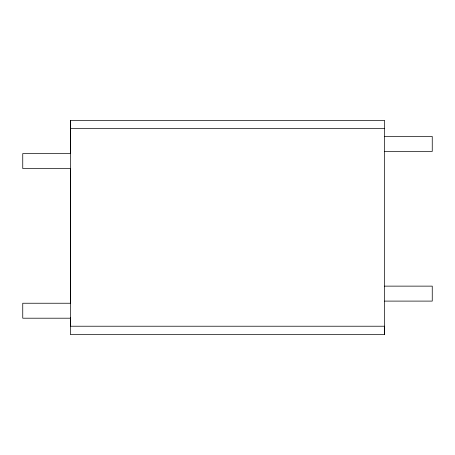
<?xml version="1.0" encoding="UTF-8"?>
<svg xmlns="http://www.w3.org/2000/svg" width="455" height="455" viewBox="0 0 455 455"><rect width="100%" height="100%" fill="white"/><g stroke="black" fill="none" stroke-linecap="round" stroke-linejoin="round"><path stroke-width="0.68" d="M384.646 286.349L384.646 120.438L70.354 120.438L70.354 326.224L384.646 326.224L384.646 334.561L70.354 334.561L70.354 317.545M384.646 334.561L384.646 286.132L432.25 286.132L432.25 301.102L384.646 301.102M70.354 128.452L384.646 128.452M384.646 136.472L432.25 136.472L432.25 151.435L384.646 151.435M70.354 318.204L22.75 318.204L22.75 303.24L70.354 303.24L70.354 168.543L22.75 168.543L22.75 153.574L70.354 153.574L70.354 120.438"/></g></svg>
